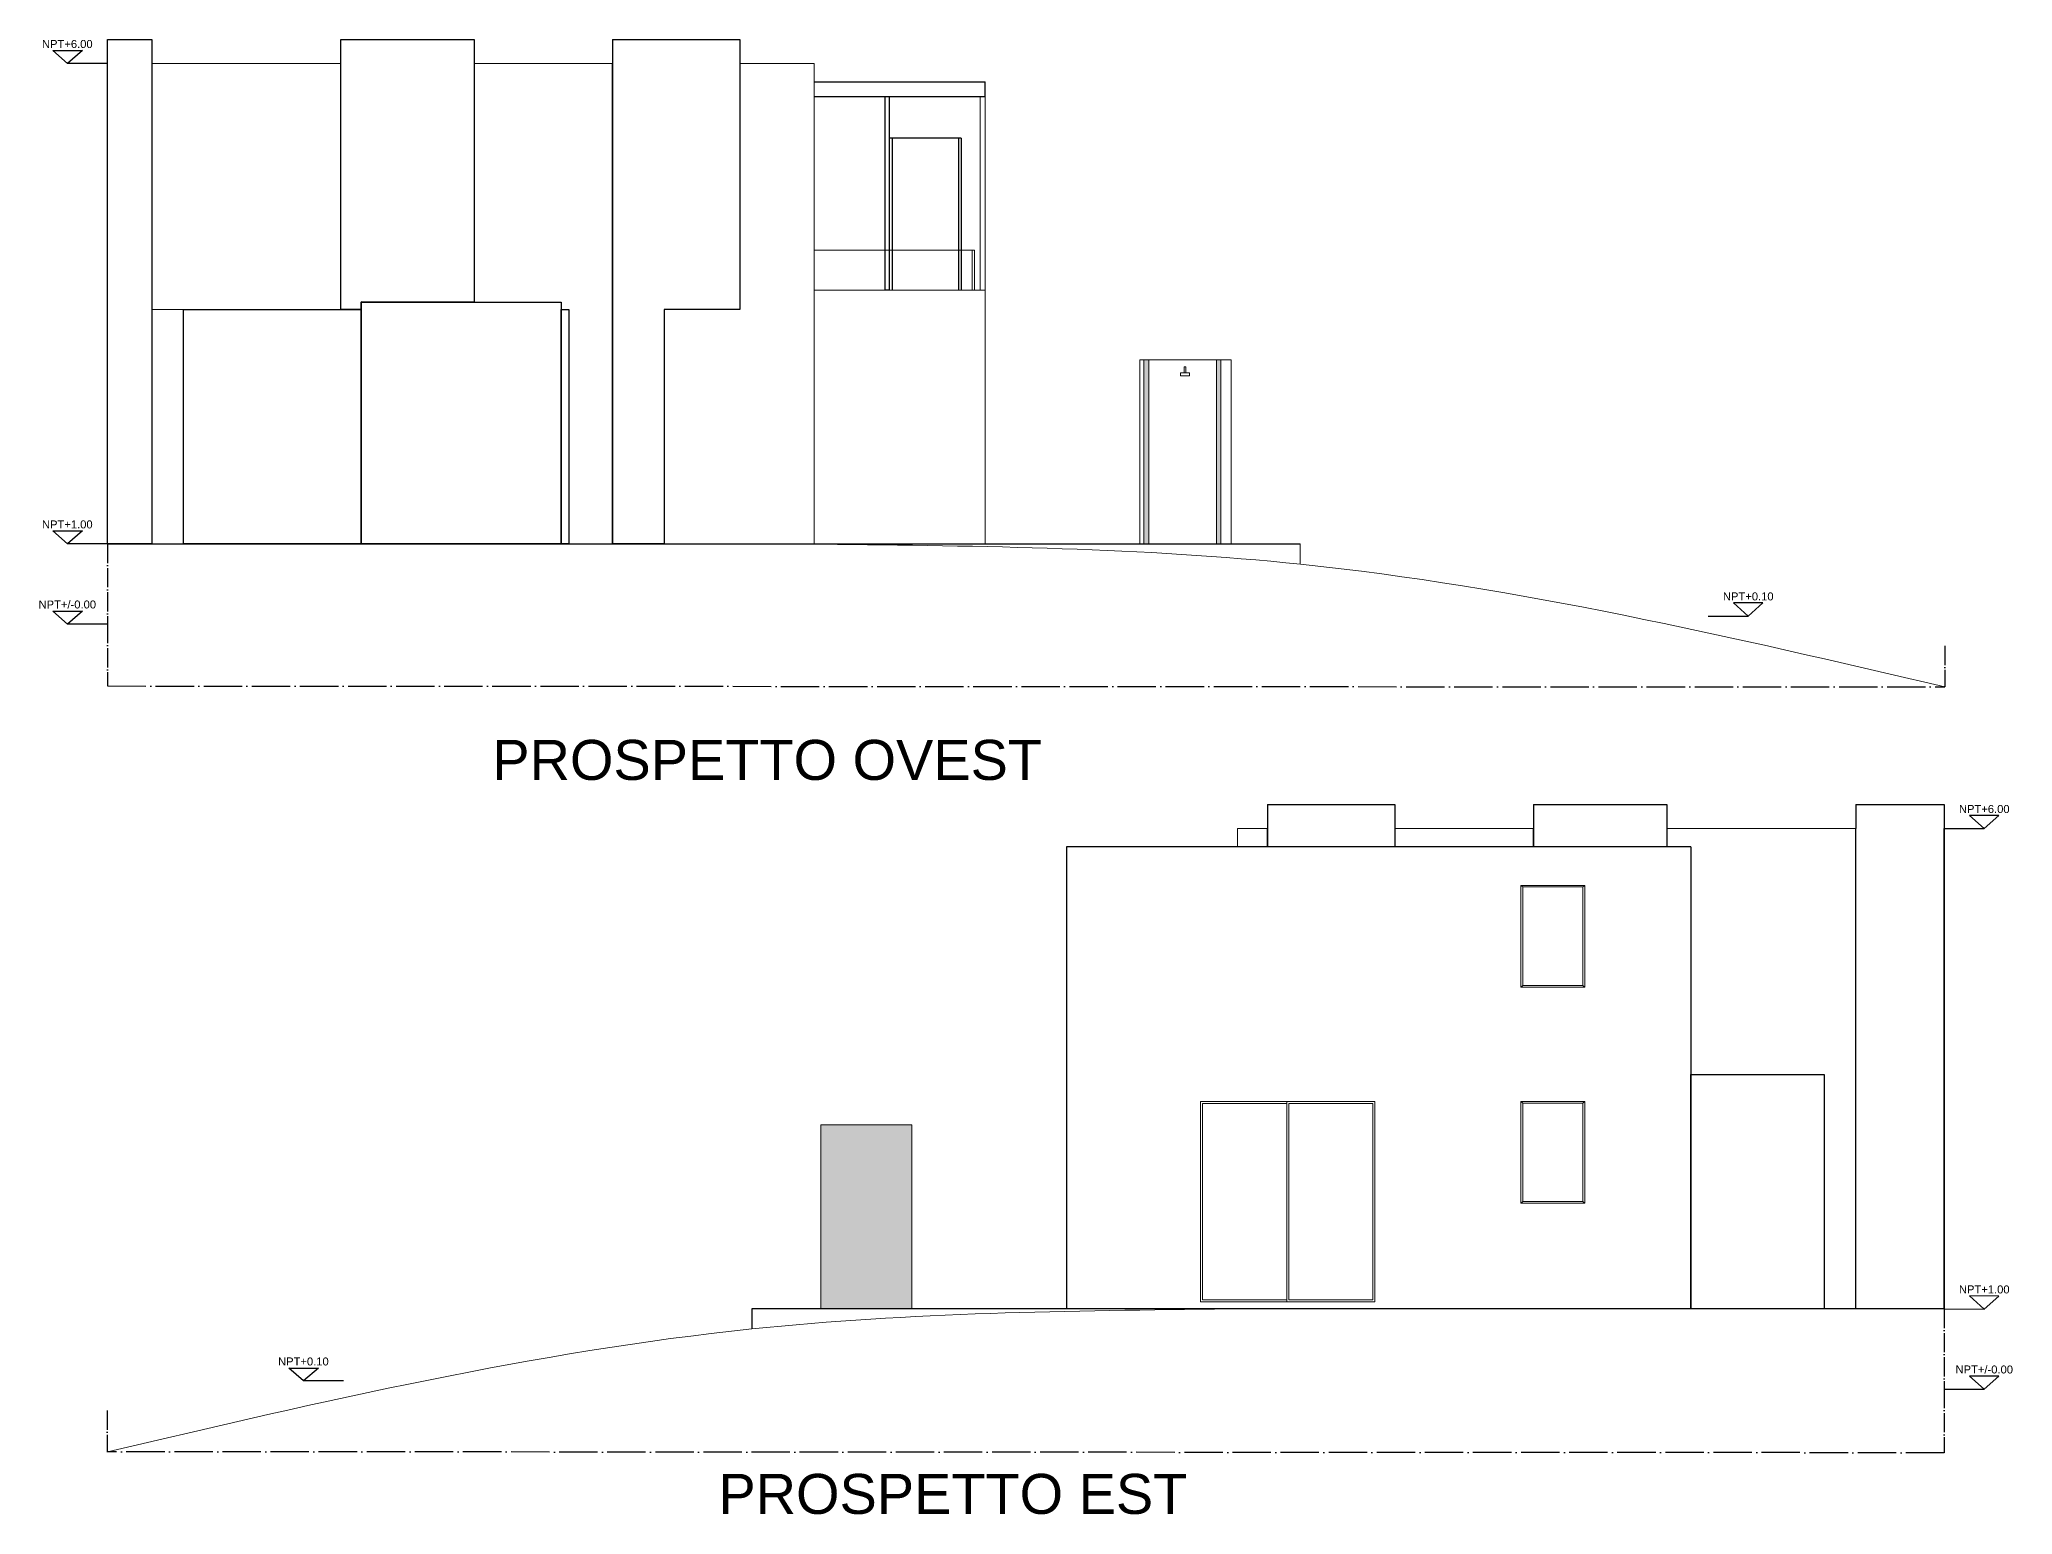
# Model space of a CAD drawing. Header units: millimetres. Extents: x 3468 to 20390, y -976 to 7887.
# Drawn here: x 6689 to 9155, y -976 to 866 of the extents above; entities that cross this region are included whole.
import ezdxf
from ezdxf.enums import TextEntityAlignment as Align

# ---------------------------------------------------------------- set-up
doc = ezdxf.new("R2010")
doc.units = ezdxf.units.MM
doc.linetypes.add('ACAD_ISO04W100', pattern=[30, 24, -3, 0, -3])
for name, color, linetype in [('A-ANNO-SYMB', 3, 'Continuous'), ('A-ANNO-TEXT', 3, 'Continuous'), ('acqua', 140, 'Continuous')]:
    doc.layers.add(name, color=color, linetype=linetype)
for name, color, linetype, lineweight in [('A-FURN', 9, 'Continuous', 13), ('MURO', 1, 'Continuous', 25), ('vetro', 140, 'Continuous', 15), ('Wall', 7, 'Continuous', 20)]:
    doc.layers.add(name, color=color, linetype=linetype, lineweight=lineweight)
doc.layers.add('VERDE_giardino_garden', color=7, linetype='Continuous', lineweight=13, true_color=0x426227)
doc.styles.add('ARIAL', font='Arial.ttf')
doc.styles.get("Standard").update_dxf_attribs({"font": 'Arial.ttf'})

msp = doc.modelspace()

# ---------------------------------------------------------------- hatches: boundary and pattern name
at = {"layer": 'VERDE_giardino_garden'}
h = msp.add_hatch(color=256, dxfattribs=at)
h.dxf.hatch_style = 1
h.paths.add_polyline_path([(8069.2, 236.4), (8075.6, 236.4), (8075.6, 466.4), (8069.2, 466.4)])
h.paths.add_polyline_path([(8165.6, 466.4), (8160.1, 466.4), (8160.1, 236.4), (8165.6, 236.4)])
h = msp.add_hatch(color=256, dxfattribs=at)
h.dxf.hatch_style = 1
h.paths.add_polyline_path([(7665.5, -719), (7779.5, -719), (7779.5, -489), (7665.5, -489)])

# ---------------------------------------------------------------- linework, layer by layer
for p, q in [((7657.3, 813.4), (7871.1, 813.4)), ((7657.3, 795.4), (7871.1, 795.4)), ((7871.1, 795.4), (7871.1, 813.4)), ((7841.1, 743.4), (7751.1, 743.4)), ((7754.6, 743.4), (7754.6, 553.4)), ((7837.5, 743.4), (7837.5, 553.4)), ((7841.1, 743.4), (7841.1, 553.4)), ((6774.4, 236.4), (8264.4, 236.4)), ((8752.7, -142), (7972.7, -142)), ((7972.7, -142), (7972.7, -710)), ((8752.7, -142), (8752.7, -719)), ((7972.7, -710), (7972.7, -719)), ((9069.3, -719), (7579.3, -719)), ((7579.3, -719), (7579.3, -744)), ((8080.3, -719), (8080.3, -719)), ((9069.3, -719), (8176.4, -719))]:
    msp.add_line(p, q)
at = {"linetype": 'ACAD_ISO04W100'}
for p, q in [((6774.4, 236.4), (6774.4, 136.4)), ((6774.4, 136.4), (6774.4, 59)), ((9070.1, 109.1), (9070, 58)), ((9069.3, -719), (9069.3, -819)), ((9069.3, -819), (9069.4, -898.6)), ((6773.7, -846), (6773.7, -897.4))]:
    msp.add_line(p, q, dxfattribs=at)
at = {"linetype": 'ACAD_ISO04W100', "ltscale": 2}
for p, q in [((6774.3, 59), (9070, 57.8)), ((9069.4, -898.6), (6773.6, -897.4))]:
    msp.add_line(p, q, dxfattribs=at)
for points in [[(7746.1, 795.4), (7751.1, 795.4), (7751.1, 553.4), (7746.1, 553.4)], [(7091.4, 538.4), (7341.1, 538.4), (7341.1, 236.4), (7091.4, 236.4)]]:
    msp.add_lwpolyline(points, close=True)
at = {"layer": 'A-ANNO-SYMB', "ltscale": 0.8}
for p, q in [((6774.4, 836.4), (6724.4, 836.4)), ((6774.4, 236.4), (6724.4, 236.4)), ((6774.4, 136.4), (6724.4, 136.4)), ((8774.5, 146.4), (8824.5, 146.4)), ((9069.3, -119), (9119.3, -119.1)), ((9069.3, -719), (9119.3, -719.1)), ((7069.3, -809), (7019.3, -809)), ((9069.3, -819), (9119.3, -819.1))]:
    msp.add_line(p, q, dxfattribs=at)
at = {"layer": 'A-ANNO-SYMB'}
for points in [[(6724.4, 836.4), (6706, 852.6), (6742.8, 852.6)], [(6724.4, 236.4), (6706, 252.6), (6742.8, 252.6)], [(6724.4, 136.4), (6706, 152.6), (6742.8, 152.6)], [(8824.5, 146.4), (8842.9, 162.7), (8806.1, 162.7)], [(9119.3, -119.1), (9137.8, -102.9), (9101, -102.8)], [(9119.3, -719.1), (9137.8, -702.9), (9101, -702.8)], [(7019.3, -809), (7000.9, -792.8), (7037.7, -792.8)], [(9119.3, -819.1), (9137.8, -802.9), (9101, -802.8)]]:
    msp.add_lwpolyline(points, close=True, dxfattribs=at)
at = {"layer": 'A-FURN'}
for p, q in [((8119.7, 450.2), (8119.7, 457.5)), ((8119.7, 457.5), (8121.7, 457.5)), ((8121.7, 450.2), (8121.7, 457.5))]:
    msp.add_line(p, q, dxfattribs=at)
msp.add_lwpolyline([(8115.2, 450.2), (8126.2, 450.2), (8126.2, 446.4), (8115.2, 446.4)], close=True, dxfattribs=at)
at = {"layer": 'acqua'}
for points in [[(9070, 58), (9069.8, 57.9), (9069.6, 57.8), (9069.5, 57.8)], [(6773.7, -897.1), (6773.9, -897.2), (6774.1, -897.3), (6774.3, -897.4)]]:
    msp.add_open_spline(points, degree=3, dxfattribs=at)
at = {"layer": 'MURO'}
for p, q in [((6774.4, 836.4), (6774.4, 866.4)), ((6774.4, 866.4), (6829.5, 866.4)), ((6829.5, 866.4), (6829.5, 836.4)), ((7065.7, 866.4), (7232.4, 866.4)), ((7065.7, 538.5), (7065.7, 866.4)), ((7232.4, 866.4), (7232.4, 538.4)), ((7405.3, 866.4), (7564.5, 866.4)), ((7405.3, 866.4), (7405.3, 836.4)), ((7564.5, 866.4), (7564.5, 836.4)), ((6774.4, 236.4), (6774.4, 836.4)), ((6829.5, 836.4), (6829.5, 236.4)), ((7065.7, 529.4), (7065.7, 836.4)), ((7232.4, 836.4), (7232.4, 538.4)), ((7405.3, 836.4), (7405.3, 236.4)), ((7405.3, 236.4), (7405.3, 836.4)), ((7564.5, 836.4), (7564.5, 529.4)), ((6869.2, 236.4), (6869.2, 529.4)), ((6869.2, 529.4), (7065.7, 529.4)), ((7065.7, 529.4), (7065.7, 538.5)), ((7091.4, 529.4), (7065.7, 529.4)), ((7232.4, 538.4), (7091.4, 538.6)), ((7091.4, 538.6), (7091.4, 529.4)), ((7345.8, 529.4), (7350.6, 529.4)), ((7350.6, 529.4), (7350.6, 236.4)), ((7470, 529.4), (7470, 236.4)), ((7564.5, 529.4), (7470, 529.4)), ((7470, 529.4), (7470, 236.4)), ((6829.5, 236.4), (6774.4, 236.4)), ((7470, 236.4), (7405.3, 236.4)), ((8223.9, -89), (8382.9, -89)), ((8223.9, -89), (8223.9, -142)), ((8382.9, -89), (8382.9, -142)), ((8556, -89), (8722.7, -89)), ((8556, -89), (8556, -142)), ((8722.7, -89), (8722.7, -142)), ((8958.9, -89), (9069.3, -89)), ((8958.9, -89), (8958.9, -119)), ((9069.3, -89), (9069.3, -719)), ((8223.9, -142), (8223.9, -119)), ((8382.9, -119), (8382.9, -142)), ((8556, -142), (8556, -119)), ((8958.9, -719), (8958.9, -119)), ((9069.3, -719), (9069.3, -119)), ((8382.9, -142), (8223.9, -142)), ((8722.7, -142), (8556, -142)), ((9069.3, -719), (8958.9, -719))]:
    msp.add_line(p, q, dxfattribs=at)
for points in [[(6869.2, 529.4), (7091.4, 529.4), (7091.4, 236.4), (6869.2, 236.4)], [(7341.1, 529.4), (7350.6, 529.4), (7350.6, 236.4), (7341.1, 236.4)], [(8752.7, -426), (8919.2, -426), (8919.2, -719), (8752.7, -719)]]:
    msp.add_lwpolyline(points, close=True, dxfattribs=at)
at = {"layer": 'VERDE_giardino_garden'}
for p, q in [((8064.3, 466.4), (8064.3, 236.4)), ((8064.3, 466.4), (8178.3, 466.4)), ((8069.2, 466.4), (8069.2, 236.4)), ((8075.6, 466.4), (8075.6, 236.4)), ((8160.1, 466.4), (8160.1, 236.4)), ((8165.6, 466.4), (8165.6, 236.4)), ((8178.3, 466.4), (8178.3, 236.4)), ((7665.5, -489), (7665.5, -719)), ((7779.5, -489), (7665.5, -489)), ((7779.5, -489), (7779.5, -719))]:
    msp.add_line(p, q, dxfattribs=at)
at = {"layer": 'vetro'}
for p, q in [((7657.3, 836.4), (7657.3, 236.4)), ((7657.3, 795.4), (7746.1, 795.4)), ((7746.1, 795.4), (7746.1, 553.4)), ((7746.1, 795.4), (7746.1, 553.4)), ((7751.1, 795.4), (7751.1, 553.4)), ((7864.7, 795.4), (7864.7, 553.4)), ((7871.1, 795.4), (7871.1, 553.4)), ((7841.3, 603.4), (7657.3, 603.4)), ((7854.6, 603.4), (7841.3, 603.4)), ((7857.6, 603.4), (7854.6, 603.4)), ((7854.6, 603.4), (7854.6, 553.4)), ((7857.6, 553.4), (7857.6, 603.4)), ((7350.6, 529.4), (7350.6, 236.4)), ((8540.2, -190), (8540.2, -317)), ((8620.2, -190), (8540.2, -190)), ((8542.8, -192), (8540.2, -190)), ((8617.6, -192), (8542.8, -192)), ((8542.8, -192), (8542.8, -315)), ((8617.6, -192), (8620.2, -190)), ((8617.6, -315), (8617.6, -192)), ((8620.2, -317), (8620.2, -190)), ((8540.2, -317), (8542.8, -315)), ((8540.2, -317), (8620.2, -317)), ((8542.8, -315), (8617.6, -315)), ((8620.2, -317), (8617.6, -315)), ((8247.7, -710), (8247.7, -460)), ((8250.2, -707.5), (8250.2, -462.5)), ((8540.2, -460), (8540.2, -587)), ((8620.2, -460), (8540.2, -460)), ((8542.8, -462), (8540.2, -460)), ((8617.6, -462), (8542.8, -462)), ((8542.8, -462), (8542.8, -585)), ((8617.6, -462), (8620.2, -460)), ((8617.6, -585), (8617.6, -462)), ((8620.2, -587), (8620.2, -460)), ((8540.2, -587), (8542.8, -585)), ((8540.2, -587), (8620.2, -587)), ((8542.8, -585), (8617.6, -585)), ((8620.2, -587), (8617.6, -585))]:
    msp.add_line(p, q, dxfattribs=at)
for points in [[(6829.5, 836.4), (7065.7, 836.4), (7065.7, 529.4), (6829.5, 529.4)], [(6829.5, 529.4), (6869.2, 529.4), (6869.2, 236.4), (6829.5, 236.4)], [(8186.4, -119), (8223.9, -119), (8223.9, -142), (8186.4, -142)], [(8382.9, -119), (8556, -119), (8556, -142), (8382.9, -142)]]:
    msp.add_lwpolyline(points, close=True, dxfattribs=at)
for points in [[(7232.4, 836.4), (7405.3, 836.4), (7405.3, 236.4), (7350.6, 236.4), (7350.6, 529.4), (7341.1, 529.4), (7341.1, 538.4), (7232.4, 538.4), (7232.4, 836.4)], [(7564.5, 529.4), (7564.5, 836.4), (7657.3, 836.4), (7657.3, 236.4), (7470, 236.4), (7470, 529.4), (7564.5, 529.4)], [(7657.3, 236.4), (7470, 236.4), (7470, 529.4), (7564.5, 529.4)], [(8919.2, -719), (8958.9, -719), (8958.9, -119), (8722.7, -119), (8722.7, -142), (8752.7, -142), (8752.7, -426), (8919.2, -426), (8919.2, -719)], [(8140.2, -710), (8140.2, -460), (8357.7, -460), (8357.7, -710)], [(8247.7, -707.5), (8142.7, -707.5), (8142.7, -462.5), (8247.7, -462.5)], [(8250.2, -462.5), (8355.2, -462.5), (8355.2, -707.5)], [(8357.7, -710), (8140.2, -710)], [(8355.2, -707.5), (8250.2, -707.5)]]:
    msp.add_lwpolyline(points, dxfattribs=at)
for points, end_tangent in [([(7667.9, 236.1), (8265, 211.1), (9070, 57.8)], (0.966357, -0.257205)), ([(8176.4, -719), (7579.3, -744), (6774.3, -897.4)], (-0.966357, -0.257205))]:
    msp.add_spline(points, degree=3, dxfattribs=dict(at, end_tangent=end_tangent))
at = {"layer": 'Wall'}
for p, q in [((7871.1, 553.4), (7657.3, 553.4)), ((7871.1, 236.4), (7871.1, 553.4)), ((8264.4, 236.4), (8264.4, 211.2))]:
    msp.add_line(p, q, dxfattribs=at)

# ---------------------------------------------------------------- texts
at = {"char_height": 50, "attachment_point": 1}
for s, insert in [('PROSPETTO OVEST', (7255.1, -8.3)), ('PROSPETTO EST', (7537.6, -925))]:
    msp.add_mtext_dynamic_manual_height_columns(s, width=1017.121, gutter_width=12.5, heights=[0], dxfattribs=dict(at, insert=insert))
at = {"layer": 'A-ANNO-TEXT', "style": 'ARIAL'}
for s, rotation, p in [('NPT+6.00', 0.065, (6724, 855.8)), ('NPT+1.00', 0.065, (6724, 255.8)), ('NPT+/-0.00', 0.065, (6724, 155.8)), ('NPT+6.00', 359.935, (9119.4, -99.6)), ('NPT+1.00', 359.935, (9119.4, -699.6)), ('NPT+0.10', 360, (7019, -789.6)), ('NPT+/-0.00', 359.935, (9119.4, -799.6))]:
    msp.add_text(s, height=10, rotation=rotation, dxfattribs=at).set_placement(p, align=Align.CENTER)
msp.add_text('NPT+0.10', height=10, dxfattribs=at).set_placement((8824.5, 165.9), align=Align.CENTER)

doc.saveas('drawing.dxf')
